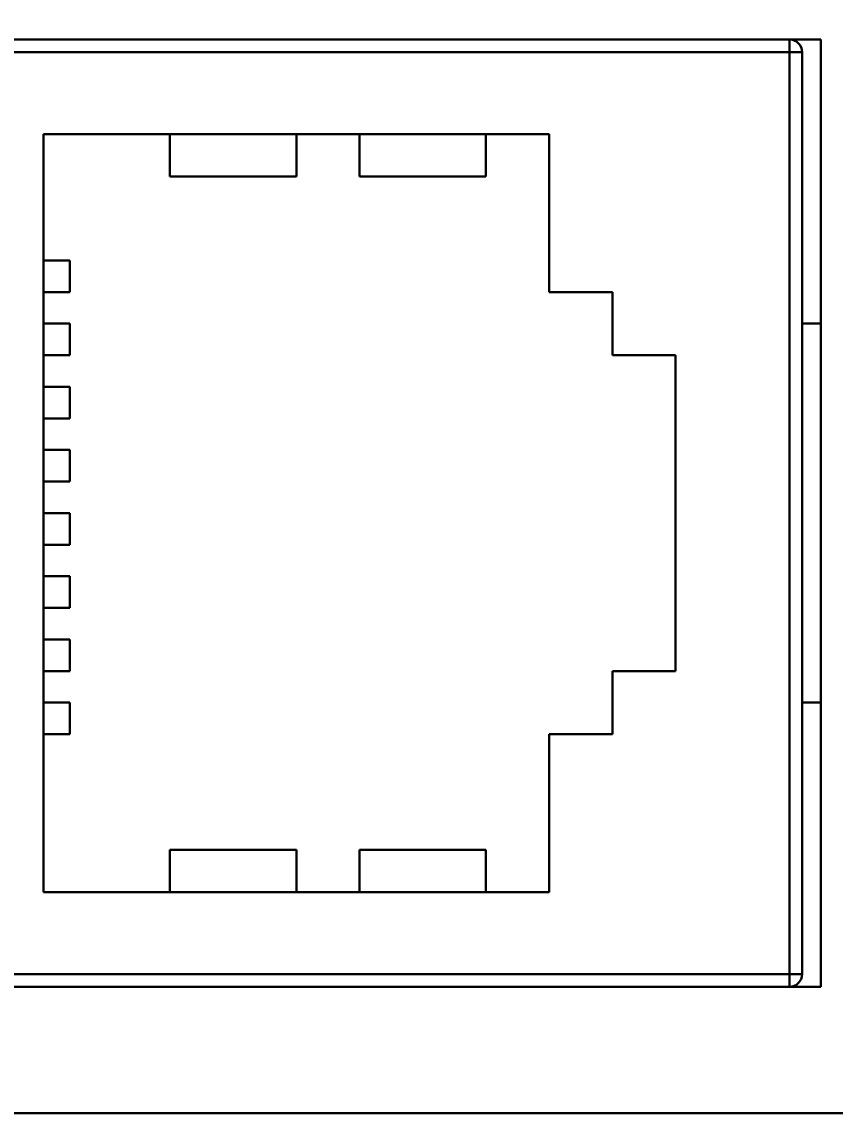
# Model space of a CAD drawing. Header units: millimetres. Extents: x -105 to 105, y -148 to 148.
# Drawn here: x 17.21 to 30.08, y 51.32 to 68.6 of the extents above; entities that cross this region are included whole.
import ezdxf

# ---------------------------------------------------------------- set-up
doc = ezdxf.new("R2010")
doc.units = ezdxf.units.MM
doc.header["$PDSIZE"] = -5
doc.linetypes.add('点画线', pattern=[18, 12, -2, 2, -2])
doc.layers.get('0').update_dxf_attribs({"lineweight": 18})
doc.styles.get("Standard").update_dxf_attribs({"font": 'txt.shx'})
doc.dimstyles.get("Standard").update_dxf_attribs({"dimtxt": 0.18, "dimasz": 0.18, "dimexe": 0.18, "dimexo": 0.0625, "dimgap": 0.09, "dimtad": 0, "dimtih": 1, "dimtoh": 1, "dimdec": 4, "dimzin": 0, "dimdsep": 46, "dimtxsty": 'Standard', "dimcen": 0.09, "dimdle": 0.36, "dimadec": 0, "dimazin": 0, "dimtfac": 1, "dimtdec": 4, "dimtofl": 0, "dimtmove": 0, "dimatfit": 3, "dimfxl": 1, "dimtolj": 1, "dimarcsym": 0})

# ---------------------------------------------------------------- blocks, each defined once
blk = doc.blocks.new('*D6')
at = {"color": 0, "lineweight": -2, "transparency": 16777216}
for p, q in [((8.353, 62.944), (8.353, 76.859)), ((37.353, 62.944), (37.353, 76.859)), ((10.853, 75.609), (34.853, 75.609))]:
    blk.add_line(p, q, dxfattribs=at)
at = {"color": 0, "linetype": '点画线', "transparency": 16777216}
for points in [[(10.853, 76.025), (10.853, 75.192), (8.353, 75.609)], [(34.853, 76.025), (34.853, 75.192), (37.353, 75.609)]]:
    blk.add_solid(points, dxfattribs=at)
at = {"layer": 'Defpoints', "color": 0, "linetype": '点画线', "transparency": 16777216}
for p in [(37.353, 75.609), (8.353, 62.319), (37.353, 62.319)]:
    blk.add_point(p, dxfattribs=at)
at = {"color": 0, "linetype": '点画线', "transparency": 16777216, "insert": (22.853, 77.484), "char_height": 2.5, "attachment_point": 5}
blk.add_mtext('\\A1;29', dxfattribs=at)

msp = doc.modelspace()

# ---------------------------------------------------------------- linework, layer by layer
at = {"color": 7, "lineweight": 30, "ltscale": 0.405}
for p, q in [((13.653, 68.319), (29.853, 68.319)), ((29.853, 53.319), (13.653, 53.319))]:
    msp.add_line(p, q, dxfattribs=at)
at = {"color": 7, "lineweight": 30, "ltscale": 0.005}
for p, q in [((29.353, 68.319), (29.353, 68.119)), ((29.553, 68.119), (29.353, 68.119)), ((29.353, 53.319), (29.353, 53.519)), ((29.553, 53.519), (29.353, 53.519))]:
    msp.add_line(p, q, dxfattribs=at)
at = {"color": 7, "lineweight": 30, "ltscale": 0.375}
msp.add_line((29.853, 68.319), (29.853, 53.319), dxfattribs=at)
at = {"color": 7, "lineweight": 30, "ltscale": 0.389999}
for p, q in [((13.753, 68.119), (29.353, 68.119)), ((29.353, 53.519), (13.753, 53.519)), ((29.353, 53.319), (13.753, 53.319))]:
    msp.add_line(p, q, dxfattribs=at)
at = {"color": 7, "lineweight": 30, "ltscale": 0.365}
for p, q in [((29.353, 68.119), (29.353, 53.519)), ((29.553, 68.119), (29.553, 53.519))]:
    msp.add_line(p, q, dxfattribs=at)
at = {"color": 7, "lineweight": 30, "ltscale": 0.3}
msp.add_line((17.553, 66.819), (17.553, 54.819), dxfattribs=at)
at = {"color": 7, "lineweight": 30, "ltscale": 0.05}
for p, q in [((19.553, 66.819), (17.553, 66.819)), ((21.553, 66.819), (19.553, 66.819)), ((22.553, 66.819), (24.553, 66.819)), ((21.553, 66.147), (19.553, 66.147)), ((22.553, 66.147), (24.553, 66.147)), ((21.553, 55.49), (19.553, 55.49)), ((22.553, 55.49), (24.553, 55.49)), ((17.553, 54.819), (19.553, 54.819)), ((21.553, 54.819), (19.553, 54.819)), ((22.553, 54.819), (24.553, 54.819))]:
    msp.add_line(p, q, dxfattribs=at)
at = {"color": 7, "lineweight": 30, "ltscale": 0.016795}
for p, q in [((19.553, 66.819), (19.553, 66.147)), ((21.553, 66.819), (21.553, 66.147)), ((22.553, 66.819), (22.553, 66.147)), ((24.553, 66.819), (24.553, 66.147)), ((19.553, 54.819), (19.553, 55.49)), ((21.553, 54.819), (21.553, 55.49)), ((22.553, 54.819), (22.553, 55.49)), ((24.553, 54.819), (24.553, 55.49))]:
    msp.add_line(p, q, dxfattribs=at)
at = {"color": 7, "lineweight": 30, "ltscale": 0.025}
for p, q in [((22.553, 66.819), (21.553, 66.819)), ((25.553, 66.819), (24.553, 66.819)), ((26.553, 64.319), (25.553, 64.319)), ((26.553, 63.319), (26.553, 64.319)), ((27.553, 63.319), (26.553, 63.319)), ((26.553, 58.319), (27.553, 58.319)), ((26.553, 57.319), (26.553, 58.319)), ((25.553, 57.319), (26.553, 57.319)), ((21.553, 54.819), (22.553, 54.819)), ((24.553, 54.819), (25.553, 54.819))]:
    msp.add_line(p, q, dxfattribs=at)
at = {"color": 7, "lineweight": 30, "ltscale": 0.0625}
for p, q in [((25.553, 64.319), (25.553, 66.819)), ((25.553, 54.819), (25.553, 57.319))]:
    msp.add_line(p, q, dxfattribs=at)
at = {"color": 7, "lineweight": 30, "ltscale": 0.010481}
for p, q in [((17.972, 64.819), (17.553, 64.819)), ((17.972, 64.319), (17.553, 64.319)), ((17.972, 63.819), (17.553, 63.819)), ((17.972, 63.319), (17.553, 63.319)), ((17.972, 62.819), (17.553, 62.819)), ((17.972, 62.319), (17.553, 62.319)), ((17.972, 61.819), (17.553, 61.819)), ((17.972, 61.319), (17.553, 61.319)), ((17.972, 60.819), (17.553, 60.819)), ((17.972, 60.319), (17.553, 60.319)), ((17.972, 59.819), (17.553, 59.819)), ((17.972, 59.319), (17.553, 59.319)), ((17.972, 58.819), (17.553, 58.819)), ((17.972, 58.319), (17.553, 58.319)), ((17.972, 57.819), (17.553, 57.819)), ((17.972, 57.319), (17.553, 57.319))]:
    msp.add_line(p, q, dxfattribs=at)
at = {"color": 7, "lineweight": 30, "ltscale": 0.0125}
for p, q in [((17.972, 64.319), (17.972, 64.819)), ((17.972, 63.319), (17.972, 63.819)), ((17.972, 62.319), (17.972, 62.819)), ((17.972, 61.319), (17.972, 61.819)), ((17.972, 60.319), (17.972, 60.819)), ((17.972, 59.319), (17.972, 59.819)), ((17.972, 58.319), (17.972, 58.819)), ((17.972, 57.319), (17.972, 57.819))]:
    msp.add_line(p, q, dxfattribs=at)
at = {"color": 7, "lineweight": 30, "ltscale": 0.15}
msp.add_line((29.553, 57.819), (29.553, 63.819), dxfattribs=at)
at = {"color": 7, "lineweight": 30, "ltscale": 0.0075}
for p, q in [((29.853, 63.819), (29.553, 63.819)), ((29.853, 57.819), (29.553, 57.819))]:
    msp.add_line(p, q, dxfattribs=at)
at = {"color": 7, "lineweight": 30, "ltscale": 0.125}
msp.add_line((27.553, 58.319), (27.553, 63.319), dxfattribs=at)
at = {"color": 7, "lineweight": 30}
msp.add_line((38.353, 51.319), (7.353, 51.319), dxfattribs=at)
for centre, start, end in [((29.353, 68.119), 360, 90), ((29.353, 53.519), 270, 0)]:
    msp.add_arc(centre, 0.2, start, end, dxfattribs=at)

# ---------------------------------------------------------------- dimensions: what is measured, and where the dimension line sits
at = {"linetype": '点画线'}
dim = msp.add_linear_dim(base=(37.353, 75.609), p1=(8.353, 62.319), p2=(37.353, 62.319), dimstyle='Standard', override={"dimtxt": 2.5, "dimasz": 2.5, "dimexe": 1.25, "dimexo": 0.625, "dimgap": 0.625, "dimtad": 1, "dimtih": 0, "dimtoh": 0, "dimdec": 2, "dimzin": 8, "dimdsep": 44, "dimdle": 5, "dimtdec": 2, "dimtofl": 1, "dimatfit": 0, "dimarcsym": 1}, dxfattribs=at)
dim.commit()
dim.dimension.update_dxf_attribs({"geometry": '*D6', "text_midpoint": (22.853, 77.484)})

doc.saveas('drawing.dxf')
